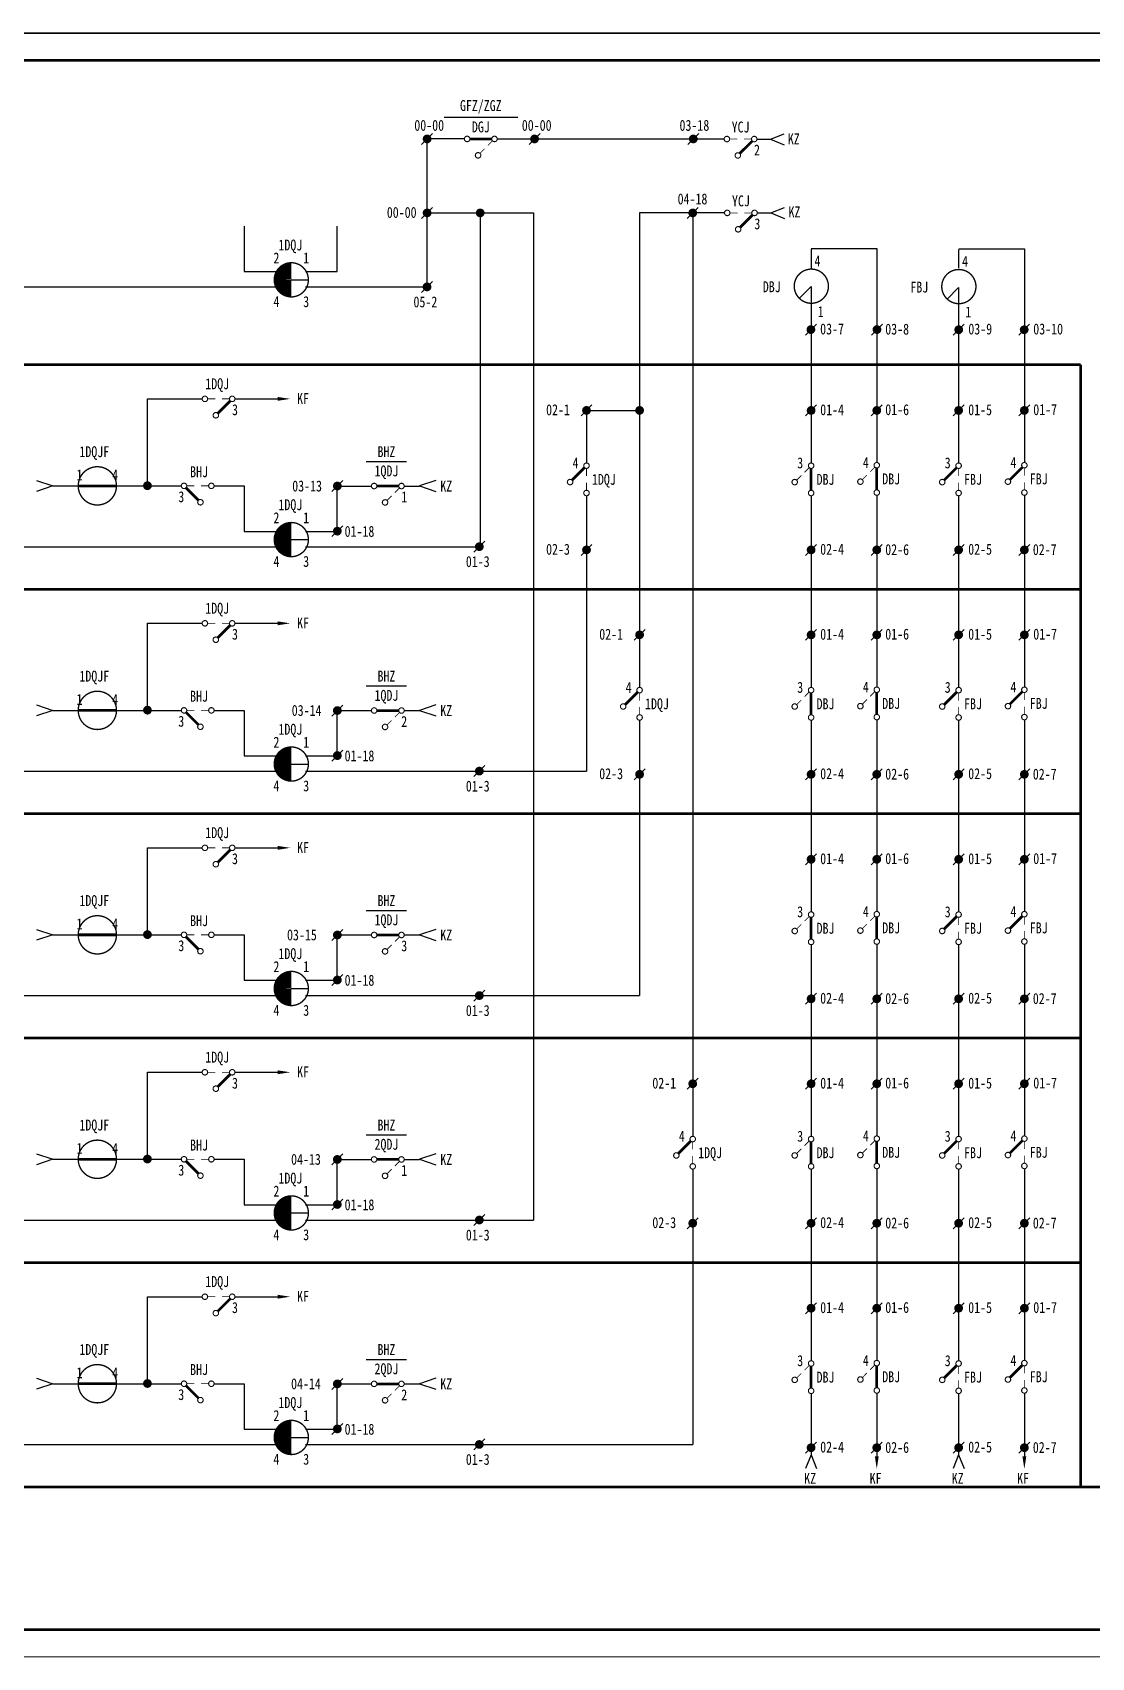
# Model space of a CAD drawing. Header units: millimetres. Extents: x -602 to 469, y -268 to 29.
# Drawn here: x -410.5 to -216.8, y -267.8 to 29.4 of the extents above; entities that cross this region are included whole.
import ezdxf
from ezdxf.enums import TextEntityAlignment as Align

# ---------------------------------------------------------------- set-up
doc = ezdxf.new("R2010")
doc.units = ezdxf.units.MM
doc.linetypes.add('DASHED', pattern=[0.75, 0.5, -0.25])
doc.layers.add('TIE', color=7, linetype='Continuous')

# ---------------------------------------------------------------- blocks, each defined once
blk = doc.blocks.new('W52')
blk.add_lwpolyline([(0, -3.3, 0, 0.7, 0), (0, -1, 0.7, 0.7, 0)], format="xyseb")
blk.add_lwpolyline([(0, 0), (0, -1)])
blk = doc.blocks.new('W54')
for p, q in [((0, 0), (3, 1)), ((3, -1), (0, 0))]:
    blk.add_line(p, q)
blk = doc.blocks.new('W55')
at = {"rotation": 180}
blk.add_blockref('W54', (0, 0), dxfattribs=at)
blk = doc.blocks.new('W22')
at = {"const_width": 0.8}
blk.add_lwpolyline([(-0.4, 0, 1), (0.4, 0, 1)], format="xyb", close=True, dxfattribs=at)
blk = doc.blocks.new('W21')
blk.add_line((-1, -1), (1, 1))
at = {"const_width": 0.8}
blk.add_lwpolyline([(-0.4, 0, 1), (0.4, 0, 1)], format="xyb", close=True, dxfattribs=at)
blk = doc.blocks.new('144')
at = {"const_width": 0.2}
for points in [[(1, 0, -1), (0, 0, -1)], [(6, 0, -1), (5, 0, -1)], [(4, -3, -1), (3, -3, -1)]]:
    blk.add_lwpolyline(points, format="xyb", close=True, dxfattribs=at)
for points, const_width in [([(2.4, 0), (1, 0)], 0.15), ([(5, 0), (3.6, 0)], 0.15), ([(0.85, -0.35), (3.15, -2.65)], 0.5)]:
    blk.add_lwpolyline(points, dxfattribs=dict(const_width=const_width))
blk.add_lwpolyline([(5.5, -1.3, 0, 0, 0), (5.5, -2.3, 0.8, 0, 0), (5.5, -4.5, 0, 0, 0)], format="xyseb")
at = {"width": 0.8}
for tag, p in [('RELAY', (3, 2.2)), ('0', (0, -2))]:
    blk.add_attdef(tag, text='', height=2, dxfattribs=at).set_placement(p, align=Align.MIDDLE)
blk = doc.blocks.new('143')
at = {"const_width": 0.2}
for points in [[(-6, 0, 1), (-5, 0, 1)], [(-1, 0, 1), (0, 0, 1)], [(-4, -3, 1), (-3, -3, 1)]]:
    blk.add_lwpolyline(points, format="xyb", close=True, dxfattribs=at)
for points, const_width in [([(-5, 0), (-3.6, 0)], 0.15), ([(-2.4, 0), (-1, 0)], 0.15), ([(-0.85, -0.35), (-3.15, -2.65)], 0.5)]:
    blk.add_lwpolyline(points, dxfattribs=dict(const_width=const_width))
blk.add_lwpolyline([(-5.5, -1.3, 0, 0, 0), (-5.5, -2.3, 0.8, 0, 0), (-5.5, -4.5, 0, 0, 0)], format="xyseb")
at = {"width": 0.8}
for tag, p in [('RELAY', (-3, 2.2)), ('0', (0, -2))]:
    blk.add_attdef(tag, text='', height=2, dxfattribs=at).set_placement(p, align=Align.MIDDLE)

msp = doc.modelspace()

# ---------------------------------------------------------------- linework, layer by layer
at = {"color": 7}
for p, q in [((-601.6, 29.35), (467.09, 29.35)), ((-601.6, 29.35), (467.09, 29.35)), ((467.09, 29.35), (-601.6, 29.35))]:
    msp.add_line(p, q, dxfattribs=at)
for p, q in [((-335.21, 13.96), (-321.76, 13.96)), ((-338.33, -17.09), (-338.33, 9.98)), ((-331.51, 9.98), (-338.33, 9.98)), ((-325.51, 9.98), (-283.99, 9.98)), ((-278, 9.93), (-275.5, 9.93)), ((-275.5, 9.93), (-273, 10.93)), ((-275.5, 9.93), (-273, 8.93)), ((-275.44, -3.55), (-272.94, -2.55)), ((-338.33, -3.55), (-318.9, -3.55)), ((-328.62, -3.55), (-328.62, -64.6)), ((-318.9, -3.55), (-318.9, -187.75)), ((-299.47, -3.55), (-299.47, -72.37)), ((-283.94, -3.55), (-299.47, -3.55)), ((-289.75, -3.55), (-289.75, -154.47)), ((-277.94, -3.55), (-275.44, -3.55)), ((-275.44, -3.55), (-272.94, -4.55)), ((-363.17, -15.79), (-360.17, -15.79)), ((-268.1, -17.02), (-270.21, -19.13)), ((-268.1, -17.02), (-268.1, -20.02)), ((-241.13, -17.19), (-243.24, -19.3)), ((-241.13, -17.19), (-241.13, -20.19)), ((-309.58, -39.67), (-299.47, -39.67)), ((-349.48, -49.02), (-342.08, -49.02)), ((-363.17, -63.3), (-360.17, -63.3)), ((-309.18, -72.37), (-309.18, -105.65)), ((-349.48, -90.07), (-342.08, -90.07)), ((-363.17, -104.35), (-360.17, -104.35)), ((-299.47, -113.42), (-299.47, -146.7)), ((-349.48, -131.13), (-342.08, -131.13)), ((-363.17, -145.4), (-360.17, -145.4)), ((-349.48, -172.18), (-342.08, -172.18)), ((-363.17, -186.45), (-360.17, -186.45)), ((-289.75, -195.53), (-289.75, -228.8)), ((-349.48, -213.23), (-342.08, -213.23)), ((-363.17, -227.5), (-360.17, -227.5)), ((-268.1, -230.69), (-269.1, -233.19)), ((-268.1, -230.69), (-267.1, -233.19)), ((-241.12, -230.69), (-242.12, -233.19)), ((-241.12, -230.69), (-240.12, -233.19))]:
    msp.add_line(p, q)
at = {"linetype": 'Continuous'}
for p, q in [((-371.76, -5.97), (-371.76, -14.28)), ((-354.75, -14.28), (-354.75, -6)), ((-268.1, -10.15), (-268.1, -13.92)), ((-268.09, -10.05), (-256.09, -10.05)), ((-256.09, -10.05), (-256.09, -31.36)), ((-241.12, -10.22), (-241.12, -13.61)), ((-241.1, -10.12), (-229.1, -10.12)), ((-229.1, -10.12), (-229.1, -31.53)), ((-371.76, -14.28), (-363.17, -14.28)), ((-360.59, -14.28), (-354.75, -14.28)), ((-423.32, -17.09), (-363.17, -17.09)), ((-360.59, -17.09), (-338.33, -17.09)), ((-268.1, -20.08), (-268.1, -31.32)), ((-241.12, -20.15), (-241.12, -31.32)), ((-268.1, -31.32), (-268.1, -49.28)), ((-256.09, -31.32), (-256.09, -49.2)), ((-241.12, -31.32), (-241.12, -49.28)), ((-229.1, -31.32), (-229.1, -49.2)), ((-389.46, -37.56), (-379.39, -37.56)), ((-389.46, -52.93), (-389.46, -37.56)), ((-373.47, -37.56), (-366.65, -37.56)), ((-309.18, -39.67), (-309.18, -49.28)), ((-406.76, -53.47), (-402.14, -53.47)), ((-396.13, -53.47), (-383.32, -53.47)), ((-377.29, -53.47), (-371.76, -53.47)), ((-371.76, -53.47), (-371.76, -61.79)), ((-354.75, -61.79), (-354.75, -53.5)), ((-354.75, -53.5), (-348.52, -53.5)), ((-342.52, -53.5), (-339.75, -53.5)), ((-309.18, -55.31), (-309.18, -72.37)), ((-268.1, -55.31), (-268.1, -72.37)), ((-256.09, -55.31), (-256.09, -72.37)), ((-241.12, -55.31), (-241.12, -72.37)), ((-229.1, -55.31), (-229.1, -72.37)), ((-371.76, -61.79), (-363.17, -61.79)), ((-360.59, -61.79), (-354.75, -61.79)), ((-423.32, -64.6), (-363.17, -64.6)), ((-360.59, -64.6), (-328.62, -64.6)), ((-299.47, -72.37), (-299.47, -90.33)), ((-268.1, -72.37), (-268.1, -90.33)), ((-256.09, -72.37), (-256.09, -90.26)), ((-241.12, -72.37), (-241.12, -90.33)), ((-229.1, -72.37), (-229.1, -90.26)), ((-389.46, -93.98), (-389.46, -78.61)), ((-389.46, -78.61), (-379.39, -78.61)), ((-373.47, -78.61), (-366.65, -78.61)), ((-406.76, -94.53), (-402.14, -94.53)), ((-396.13, -94.53), (-383.32, -94.53)), ((-377.29, -94.53), (-371.76, -94.53)), ((-371.76, -94.53), (-371.76, -102.84)), ((-354.75, -94.56), (-348.52, -94.56)), ((-354.75, -102.84), (-354.75, -94.56)), ((-342.52, -94.56), (-339.75, -94.56)), ((-299.47, -96.37), (-299.47, -113.42)), ((-268.1, -96.37), (-268.1, -113.42)), ((-256.09, -96.37), (-256.09, -113.42)), ((-241.12, -96.37), (-241.12, -113.42)), ((-229.1, -96.37), (-229.1, -113.42)), ((-371.76, -102.84), (-363.17, -102.84)), ((-360.59, -102.84), (-354.75, -102.84)), ((-423.32, -105.65), (-363.17, -105.65)), ((-360.59, -105.65), (-309.18, -105.65)), ((-268.1, -113.42), (-268.1, -131.38)), ((-256.09, -113.42), (-256.09, -131.31)), ((-241.12, -113.42), (-241.12, -131.38)), ((-229.1, -113.42), (-229.1, -131.31)), ((-389.46, -119.67), (-379.39, -119.67)), ((-389.46, -135.03), (-389.46, -119.67)), ((-373.47, -119.67), (-366.65, -119.67)), ((-406.76, -135.58), (-402.14, -135.58)), ((-396.13, -135.58), (-383.32, -135.58)), ((-377.29, -135.58), (-371.76, -135.58)), ((-371.76, -135.58), (-371.76, -143.89)), ((-354.75, -143.89), (-354.75, -135.61)), ((-354.75, -135.61), (-348.52, -135.61)), ((-342.52, -135.61), (-339.75, -135.61)), ((-268.1, -137.42), (-268.1, -154.47)), ((-256.09, -137.42), (-256.09, -154.47)), ((-241.12, -137.42), (-241.12, -154.47)), ((-229.1, -137.42), (-229.1, -154.47)), ((-371.76, -143.89), (-363.17, -143.89)), ((-360.59, -143.89), (-354.75, -143.89)), ((-423.32, -146.7), (-363.17, -146.7)), ((-360.59, -146.7), (-299.47, -146.7)), ((-289.75, -154.47), (-289.75, -172.43)), ((-268.1, -154.47), (-268.1, -172.43)), ((-256.09, -154.47), (-256.09, -172.36)), ((-241.12, -154.47), (-241.12, -172.43)), ((-229.1, -154.47), (-229.1, -172.36)), ((-389.46, -160.72), (-379.39, -160.72)), ((-389.46, -176.08), (-389.46, -160.72)), ((-373.47, -160.72), (-366.65, -160.72)), ((-406.76, -176.63), (-402.14, -176.63)), ((-396.13, -176.63), (-383.32, -176.63)), ((-377.29, -176.63), (-371.76, -176.63)), ((-371.76, -176.63), (-371.76, -184.94)), ((-354.75, -184.94), (-354.75, -176.66)), ((-354.75, -176.66), (-348.52, -176.66)), ((-342.52, -176.66), (-339.75, -176.66)), ((-289.75, -178.47), (-289.75, -195.53)), ((-268.1, -178.47), (-268.1, -195.53)), ((-256.09, -178.47), (-256.09, -195.53)), ((-241.12, -178.47), (-241.12, -195.53)), ((-229.1, -178.47), (-229.1, -195.53)), ((-371.76, -184.94), (-363.17, -184.94)), ((-360.59, -184.94), (-354.75, -184.94)), ((-423.32, -187.75), (-363.17, -187.75)), ((-360.59, -187.75), (-318.9, -187.75)), ((-268.1, -195.53), (-268.1, -213.48)), ((-256.09, -195.53), (-256.09, -213.41)), ((-241.12, -195.53), (-241.12, -213.48)), ((-229.1, -195.53), (-229.1, -213.41)), ((-389.46, -201.77), (-379.39, -201.77)), ((-389.46, -217.13), (-389.46, -201.77)), ((-373.47, -201.77), (-366.65, -201.77)), ((-406.76, -217.68), (-402.14, -217.68)), ((-396.13, -217.68), (-383.32, -217.68)), ((-377.29, -217.68), (-371.76, -217.68)), ((-371.76, -217.68), (-371.76, -225.99)), ((-354.75, -217.71), (-348.52, -217.71)), ((-354.75, -225.99), (-354.75, -217.71)), ((-342.52, -217.71), (-339.75, -217.71)), ((-268.1, -219.52), (-268.1, -230.69)), ((-256.09, -219.52), (-256.09, -230.69)), ((-241.12, -219.52), (-241.12, -230.69)), ((-229.1, -219.52), (-229.1, -230.69)), ((-423.32, -228.8), (-363.17, -228.8)), ((-371.76, -225.99), (-363.17, -225.99)), ((-360.59, -225.99), (-354.75, -225.99)), ((-360.59, -228.8), (-289.75, -228.8))]:
    msp.add_line(p, q, dxfattribs=at)
at = {"color": 0, "const_width": 0.2}
msp.add_lwpolyline([(-601.6, -267.65), (469.09, -267.65), (469.09, 29.35), (-601.6, 29.35)], close=True, dxfattribs=at)
for points in [[(-576.6, -262.65, 0.5, 0.5, 0), (464.09, -262.65, 0.5, 0.5, 0), (464.09, 24.35, 0.5, 0.5, 0), (-576.6, 24.35, 0.5, 0.5, 0)], [(-270.27, -19.16, 0.25, 0.25, 1), (-265.85, -14.74, 0.25, 0.25, 1)], [(-243.29, -19.23, 0.25, 0.25, 1), (-238.87, -14.81, 0.25, 0.25, 1)]]:
    msp.add_lwpolyline(points, format="xyseb", close=True)
for points, const_width in [([(-188.23, 24.35), (-576.6, 24.35)], 0.5), ([(-330.51, 9.98), (-326.51, 9.98)], 0.5), ([(-326.36, 9.63), (-327.21, 8.78)], 0.15), ([(-283, 9.96), (-281.6, 9.96)], 0.15), ([(-278.85, 9.61), (-281.15, 7.32)], 0.5), ([(-280.4, 9.96), (-279, 9.96)], 0.15), ([(-327.81, 8.18), (-328.65, 7.34)], 0.15), ([(-218.82, -31.32), (-576.6, -31.32)], 0.5), ([(-309.54, -50.13), (-311.83, -52.42)], 0.5), ([(-309.18, -50.28), (-309.18, -51.68)], 0.15), ([(-268.46, -50.13), (-269.3, -50.98)], 0.15), ([(-268.1, -50.28), (-268.1, -54.28)], 0.5), ([(-256.44, -50.06), (-257.29, -50.9)], 0.15), ([(-256.09, -50.2), (-256.09, -54.2)], 0.5), ([(-241.47, -50.13), (-243.77, -52.42)], 0.5), ([(-241.12, -50.28), (-241.12, -51.68)], 0.15), ([(-229.46, -50.06), (-231.75, -52.35)], 0.5), ([(-229.1, -50.2), (-229.1, -51.6)], 0.15), ([(-309.18, -52.88), (-309.18, -54.28)], 0.15), ([(-269.9, -51.58), (-270.75, -52.42)], 0.15), ([(-257.89, -51.5), (-258.73, -52.35)], 0.15), ([(-241.12, -52.88), (-241.12, -54.28)], 0.15), ([(-229.1, -52.8), (-229.1, -54.2)], 0.15), ([(-218.82, -72.37), (-576.6, -72.37)], 0.5), ([(-299.82, -91.18), (-302.11, -93.48)], 0.5), ([(-299.47, -91.33), (-299.47, -92.73)], 0.15), ([(-268.46, -91.18), (-269.3, -92.03)], 0.15), ([(-268.1, -91.33), (-268.1, -95.33)], 0.5), ([(-256.44, -91.11), (-257.29, -91.96)], 0.15), ([(-256.09, -91.26), (-256.09, -95.26)], 0.5), ([(-241.47, -91.18), (-243.77, -93.48)], 0.5), ([(-241.12, -91.33), (-241.12, -92.73)], 0.15), ([(-229.46, -91.11), (-231.75, -93.4)], 0.5), ([(-229.1, -91.26), (-229.1, -92.66)], 0.15), ([(-299.47, -93.93), (-299.47, -95.33)], 0.15), ([(-269.9, -92.63), (-270.75, -93.48)], 0.15), ([(-257.89, -92.56), (-258.73, -93.4)], 0.15), ([(-241.12, -93.93), (-241.12, -95.33)], 0.15), ([(-229.1, -93.86), (-229.1, -95.26)], 0.15), ([(-218.82, -113.42), (-576.6, -113.42)], 0.5), ([(-218.82, -113.42), (-576.6, -113.42)], 0.5), ([(-269.9, -133.68), (-270.75, -134.53)], 0.15), ([(-268.46, -132.23), (-269.3, -133.08)], 0.15), ([(-268.1, -132.38), (-268.1, -136.38)], 0.5), ([(-257.89, -133.61), (-258.73, -134.45)], 0.15), ([(-256.44, -132.16), (-257.29, -133.01)], 0.15), ([(-256.09, -132.31), (-256.09, -136.31)], 0.5), ([(-241.47, -132.23), (-243.77, -134.53)], 0.5), ([(-241.12, -132.38), (-241.12, -133.78)], 0.15), ([(-229.46, -132.16), (-231.75, -134.45)], 0.5), ([(-229.1, -132.31), (-229.1, -133.71)], 0.15), ([(-241.12, -134.98), (-241.12, -136.38)], 0.15), ([(-229.1, -134.91), (-229.1, -136.31)], 0.15), ([(-218.82, -154.47), (-576.6, -154.47)], 0.5), ([(-218.82, -154.47), (-576.6, -154.47)], 0.5), ([(-290.1, -173.29), (-292.39, -175.58)], 0.5), ([(-289.75, -173.43), (-289.75, -174.83)], 0.15), ([(-269.9, -174.73), (-270.75, -175.58)], 0.15), ([(-268.46, -173.29), (-269.3, -174.13)], 0.15), ([(-268.1, -173.43), (-268.1, -177.43)], 0.5), ([(-257.89, -174.66), (-258.73, -175.5)], 0.15), ([(-256.44, -173.21), (-257.29, -174.06)], 0.15), ([(-256.09, -173.36), (-256.09, -177.36)], 0.5), ([(-241.47, -173.29), (-243.77, -175.58)], 0.5), ([(-241.12, -173.43), (-241.12, -174.83)], 0.15), ([(-229.46, -173.21), (-231.75, -175.5)], 0.5), ([(-229.1, -173.36), (-229.1, -174.76)], 0.15), ([(-289.75, -176.03), (-289.75, -177.43)], 0.15), ([(-241.12, -176.03), (-241.12, -177.43)], 0.15), ([(-229.1, -175.96), (-229.1, -177.36)], 0.15), ([(-218.82, -195.53), (-576.6, -195.53)], 0.5), ([(-218.82, -195.53), (-576.6, -195.53)], 0.5), ([(-269.9, -215.78), (-270.75, -216.63)], 0.15), ([(-268.46, -214.34), (-269.3, -215.18)], 0.15), ([(-268.1, -214.48), (-268.1, -218.48)], 0.5), ([(-257.89, -215.71), (-258.73, -216.56)], 0.15), ([(-256.44, -214.26), (-257.29, -215.11)], 0.15), ([(-256.09, -214.41), (-256.09, -218.41)], 0.5), ([(-241.47, -214.34), (-243.77, -216.63)], 0.5), ([(-241.12, -214.48), (-241.12, -215.88)], 0.15), ([(-229.46, -214.26), (-231.75, -216.56)], 0.5), ([(-229.1, -214.41), (-229.1, -215.81)], 0.15), ([(-229.1, -217.01), (-229.1, -218.41)], 0.15), ([(-241.12, -217.08), (-241.12, -218.48)], 0.15), ([(-7.02, -236.58), (-576.6, -236.58)], 0.5)]:
    msp.add_lwpolyline(points, dxfattribs=dict(const_width=const_width))
for points, const_width in [([(-331.51, 9.98, 1), (-330.51, 9.98, 1)], 0.2), ([(-326.51, 9.98, 1), (-325.51, 9.98, 1)], 0.2), ([(-284, 9.96, 1), (-283, 9.96, 1)], 0.2), ([(-279, 9.96, 1), (-278, 9.96, 1)], 0.2), ([(-329.51, 6.98, 1), (-328.51, 6.98, 1)], 0.2), ([(-282, 6.96, 1), (-281, 6.96, 1)], 0.2), ([(-299.87, -39.67, 1), (-299.07, -39.67, 1)], 0.8), ([(-402.14, -53.47, 1), (-395.14, -53.47, 1)], 0.25), ([(-309.68, -49.78, -1), (-308.68, -49.78, -1)], 0.2), ([(-268.6, -49.78, -1), (-267.6, -49.78, -1)], 0.2), ([(-256.59, -49.7, -1), (-255.59, -49.7, -1)], 0.2), ([(-241.62, -49.78, -1), (-240.62, -49.78, -1)], 0.2), ([(-229.6, -49.7, -1), (-228.6, -49.7, -1)], 0.2), ([(-312.68, -52.78, -1), (-311.68, -52.78, -1)], 0.2), ([(-271.6, -52.78, -1), (-270.6, -52.78, -1)], 0.2), ([(-259.59, -52.7, -1), (-258.59, -52.7, -1)], 0.2), ([(-244.62, -52.78, -1), (-243.62, -52.78, -1)], 0.2), ([(-232.6, -52.7, -1), (-231.6, -52.7, -1)], 0.2), ([(-309.68, -54.78, -1), (-308.68, -54.78, -1)], 0.2), ([(-268.6, -54.78, -1), (-267.6, -54.78, -1)], 0.2), ([(-256.59, -54.7, -1), (-255.59, -54.7, -1)], 0.2), ([(-241.62, -54.78, -1), (-240.62, -54.78, -1)], 0.2), ([(-229.6, -54.7, -1), (-228.6, -54.7, -1)], 0.2), ([(-402.14, -94.53, 1), (-395.14, -94.53, 1)], 0.25), ([(-299.97, -90.83, -1), (-298.97, -90.83, -1)], 0.2), ([(-268.6, -90.83, -1), (-267.6, -90.83, -1)], 0.2), ([(-256.59, -90.76, -1), (-255.59, -90.76, -1)], 0.2), ([(-241.62, -90.83, -1), (-240.62, -90.83, -1)], 0.2), ([(-229.6, -90.76, -1), (-228.6, -90.76, -1)], 0.2), ([(-302.97, -93.83, -1), (-301.97, -93.83, -1)], 0.2), ([(-271.6, -93.83, -1), (-270.6, -93.83, -1)], 0.2), ([(-259.59, -93.76, -1), (-258.59, -93.76, -1)], 0.2), ([(-244.62, -93.83, -1), (-243.62, -93.83, -1)], 0.2), ([(-232.6, -93.76, -1), (-231.6, -93.76, -1)], 0.2), ([(-299.97, -95.83, -1), (-298.97, -95.83, -1)], 0.2), ([(-268.6, -95.83, -1), (-267.6, -95.83, -1)], 0.2), ([(-256.59, -95.76, -1), (-255.59, -95.76, -1)], 0.2), ([(-241.62, -95.83, -1), (-240.62, -95.83, -1)], 0.2), ([(-229.6, -95.76, -1), (-228.6, -95.76, -1)], 0.2), ([(-402.14, -135.58, 1), (-395.14, -135.58, 1)], 0.25), ([(-268.6, -131.88, -1), (-267.6, -131.88, -1)], 0.2), ([(-256.59, -131.81, -1), (-255.59, -131.81, -1)], 0.2), ([(-241.62, -131.88, -1), (-240.62, -131.88, -1)], 0.2), ([(-229.6, -131.81, -1), (-228.6, -131.81, -1)], 0.2), ([(-271.6, -134.88, -1), (-270.6, -134.88, -1)], 0.2), ([(-268.6, -136.88, -1), (-267.6, -136.88, -1)], 0.2), ([(-259.59, -134.81, -1), (-258.59, -134.81, -1)], 0.2), ([(-256.59, -136.81, -1), (-255.59, -136.81, -1)], 0.2), ([(-244.62, -134.88, -1), (-243.62, -134.88, -1)], 0.2), ([(-241.62, -136.88, -1), (-240.62, -136.88, -1)], 0.2), ([(-232.6, -134.81, -1), (-231.6, -134.81, -1)], 0.2), ([(-229.6, -136.81, -1), (-228.6, -136.81, -1)], 0.2), ([(-290.25, -172.93, -1), (-289.25, -172.93, -1)], 0.2), ([(-268.6, -172.93, -1), (-267.6, -172.93, -1)], 0.2), ([(-256.59, -172.86, -1), (-255.59, -172.86, -1)], 0.2), ([(-241.62, -172.93, -1), (-240.62, -172.93, -1)], 0.2), ([(-229.6, -172.86, -1), (-228.6, -172.86, -1)], 0.2), ([(-402.14, -176.63, 1), (-395.14, -176.63, 1)], 0.25), ([(-293.25, -175.93, -1), (-292.25, -175.93, -1)], 0.2), ([(-271.6, -175.93, -1), (-270.6, -175.93, -1)], 0.2), ([(-259.59, -175.86, -1), (-258.59, -175.86, -1)], 0.2), ([(-244.62, -175.93, -1), (-243.62, -175.93, -1)], 0.2), ([(-232.6, -175.86, -1), (-231.6, -175.86, -1)], 0.2), ([(-290.25, -177.93, -1), (-289.25, -177.93, -1)], 0.2), ([(-268.6, -177.93, -1), (-267.6, -177.93, -1)], 0.2), ([(-256.59, -177.86, -1), (-255.59, -177.86, -1)], 0.2), ([(-241.62, -177.93, -1), (-240.62, -177.93, -1)], 0.2), ([(-229.6, -177.86, -1), (-228.6, -177.86, -1)], 0.2), ([(-268.6, -213.98, -1), (-267.6, -213.98, -1)], 0.2), ([(-256.59, -213.91, -1), (-255.59, -213.91, -1)], 0.2), ([(-241.62, -213.98, -1), (-240.62, -213.98, -1)], 0.2), ([(-229.6, -213.91, -1), (-228.6, -213.91, -1)], 0.2), ([(-402.14, -217.68, 1), (-395.14, -217.68, 1)], 0.25), ([(-271.6, -216.98, -1), (-270.6, -216.98, -1)], 0.2), ([(-259.59, -216.91, -1), (-258.59, -216.91, -1)], 0.2), ([(-244.62, -216.98, -1), (-243.62, -216.98, -1)], 0.2), ([(-232.6, -216.91, -1), (-231.6, -216.91, -1)], 0.2), ([(-268.6, -218.98, -1), (-267.6, -218.98, -1)], 0.2), ([(-256.59, -218.91, -1), (-255.59, -218.91, -1)], 0.2), ([(-241.62, -218.98, -1), (-240.62, -218.98, -1)], 0.2), ([(-229.6, -218.91, -1), (-228.6, -218.91, -1)], 0.2)]:
    msp.add_lwpolyline(points, format="xyb", close=True, dxfattribs=dict(const_width=const_width))
for points in [[(-331.01, 5.48, 0, 0, 0), (-331.01, 6.48, 0.8, 0, 0), (-331.01, 8.68, 0, 0, 0)], [(-283.5, 8.66, 0, 0, 0), (-283.5, 7.66, 0.8, 0, 0), (-283.5, 5.46, 0, 0, 0)], [(-364.79, -15.79, 3.25, 3.25, -0.414214), (-363.17, -14.16, 3.25, 3.25, 0)], [(-363.17, -17.41, 3.25, 3.25, -0.414214), (-364.79, -15.79, 3.25, 3.25, 0)], [(-363.17, -12.66, 0.25, 0.25, -0.414214), (-360.04, -15.79, 0.25, 0.25, -0.414214), (-363.17, -18.91, 0.25, 0.25, 0)], [(-363.17, -19.56, 0, 0, 0), (-363.17, -20.56, 0.8, 0, 0), (-363.17, -22.76, 0, 0, 0)], [(-270.1, -23.52, 0, 0, 0), (-270.1, -22.52, 0.8, 0, 0), (-270.1, -20.32, 0, 0, 0)], [(-243.12, -20.32, 0, 0, 0), (-243.12, -21.32, 0.8, 0, 0), (-243.12, -23.52, 0, 0, 0)], [(-311.18, -53.78, 0, 0, 0), (-311.18, -54.78, 0.8, 0, 0), (-311.18, -56.98, 0, 0, 0)], [(-270.1, -56.98, 0, 0, 0), (-270.1, -55.98, 0.8, 0, 0), (-270.1, -53.78, 0, 0, 0)], [(-258.09, -56.9, 0, 0, 0), (-258.09, -55.9, 0.8, 0, 0), (-258.09, -53.7, 0, 0, 0)], [(-243.12, -53.78, 0, 0, 0), (-243.12, -54.78, 0.8, 0, 0), (-243.12, -56.98, 0, 0, 0)], [(-231.1, -53.7, 0, 0, 0), (-231.1, -54.7, 0.8, 0, 0), (-231.1, -56.9, 0, 0, 0)], [(-394.12, -54.77, 0, 0, 0), (-394.12, -55.77, 0.8, 0, 0), (-394.12, -57.97, 0, 0, 0)], [(-348.02, -58, 0, 0, 0), (-348.02, -57, 0.8, 0, 0), (-348.02, -54.8, 0, 0, 0)], [(-364.79, -63.3, 3.25, 3.25, -0.414214), (-363.17, -61.67, 3.25, 3.25, -1)], [(-363.17, -64.92, 3.25, 3.25, -0.414214), (-364.79, -63.3, 3.25, 3.25, -1)], [(-363.17, -60.17, 0.25, 0.25, -0.414214), (-360.04, -63.3, 0.25, 0.25, -0.414214), (-363.17, -66.42, 0.25, 0.25, -1)], [(-363.17, -67.07, 0, 0, 0), (-363.17, -68.07, 0.8, 0, 0), (-363.17, -70.27, 0, 0, 0)], [(-301.47, -94.83, 0, 0, 0), (-301.47, -95.83, 0.8, 0, 0), (-301.47, -98.03, 0, 0, 0)], [(-270.1, -98.03, 0, 0, 0), (-270.1, -97.03, 0.8, 0, 0), (-270.1, -94.83, 0, 0, 0)], [(-258.09, -97.96, 0, 0, 0), (-258.09, -96.96, 0.8, 0, 0), (-258.09, -94.76, 0, 0, 0)], [(-243.12, -94.83, 0, 0, 0), (-243.12, -95.83, 0.8, 0, 0), (-243.12, -98.03, 0, 0, 0)], [(-231.1, -94.76, 0, 0, 0), (-231.1, -95.76, 0.8, 0, 0), (-231.1, -97.96, 0, 0, 0)], [(-394.12, -95.83, 0, 0, 0), (-394.12, -96.83, 0.8, 0, 0), (-394.12, -99.03, 0, 0, 0)], [(-348.02, -99.06, 0, 0, 0), (-348.02, -98.06, 0.8, 0, 0), (-348.02, -95.86, 0, 0, 0)], [(-364.79, -104.35, 3.25, 3.25, -0.414214), (-363.17, -102.72, 3.25, 3.25, -1)], [(-363.17, -105.97, 3.25, 3.25, -0.414214), (-364.79, -104.35, 3.25, 3.25, -1)], [(-363.17, -101.22, 0.25, 0.25, -0.414214), (-360.04, -104.35, 0.25, 0.25, -0.414214), (-363.17, -107.47, 0.25, 0.25, -1)], [(-363.17, -108.12, 0, 0, 0), (-363.17, -109.12, 0.8, 0, 0), (-363.17, -111.32, 0, 0, 0)], [(-394.12, -136.88, 0, 0, 0), (-394.12, -137.88, 0.8, 0, 0), (-394.12, -140.08, 0, 0, 0)], [(-348.02, -140.11, 0, 0, 0), (-348.02, -139.11, 0.8, 0, 0), (-348.02, -136.91, 0, 0, 0)], [(-270.1, -139.08, 0, 0, 0), (-270.1, -138.08, 0.8, 0, 0), (-270.1, -135.88, 0, 0, 0)], [(-258.09, -139.01, 0, 0, 0), (-258.09, -138.01, 0.8, 0, 0), (-258.09, -135.81, 0, 0, 0)], [(-243.12, -135.88, 0, 0, 0), (-243.12, -136.88, 0.8, 0, 0), (-243.12, -139.08, 0, 0, 0)], [(-231.1, -135.81, 0, 0, 0), (-231.1, -136.81, 0.8, 0, 0), (-231.1, -139.01, 0, 0, 0)], [(-364.79, -145.4, 3.25, 3.25, -0.414214), (-363.17, -143.77, 3.25, 3.25, -1)], [(-363.17, -142.27, 0.25, 0.25, -0.414214), (-360.04, -145.4, 0.25, 0.25, -0.414214), (-363.17, -148.52, 0.25, 0.25, -1)], [(-363.17, -147.02, 3.25, 3.25, -0.414214), (-364.79, -145.4, 3.25, 3.25, -1)], [(-363.17, -149.17, 0, 0, 0), (-363.17, -150.17, 0.8, 0, 0), (-363.17, -152.37, 0, 0, 0)], [(-394.12, -177.93, 0, 0, 0), (-394.12, -178.93, 0.8, 0, 0), (-394.12, -181.13, 0, 0, 0)], [(-348.02, -181.16, 0, 0, 0), (-348.02, -180.16, 0.8, 0, 0), (-348.02, -177.96, 0, 0, 0)], [(-291.75, -176.93, 0, 0, 0), (-291.75, -177.93, 0.8, 0, 0), (-291.75, -180.13, 0, 0, 0)], [(-270.1, -180.13, 0, 0, 0), (-270.1, -179.13, 0.8, 0, 0), (-270.1, -176.93, 0, 0, 0)], [(-258.09, -180.06, 0, 0, 0), (-258.09, -179.06, 0.8, 0, 0), (-258.09, -176.86, 0, 0, 0)], [(-243.12, -176.93, 0, 0, 0), (-243.12, -177.93, 0.8, 0, 0), (-243.12, -180.13, 0, 0, 0)], [(-231.1, -176.86, 0, 0, 0), (-231.1, -177.86, 0.8, 0, 0), (-231.1, -180.06, 0, 0, 0)], [(-364.79, -186.45, 3.25, 3.25, -0.414214), (-363.17, -184.82, 3.25, 3.25, -1)], [(-363.17, -183.32, 0.25, 0.25, -0.414214), (-360.04, -186.45, 0.25, 0.25, -0.414214), (-363.17, -189.57, 0.25, 0.25, -1)], [(-363.17, -188.07, 3.25, 3.25, -0.414214), (-364.79, -186.45, 3.25, 3.25, -1)], [(-363.17, -190.22, 0, 0, 0), (-363.17, -191.22, 0.8, 0, 0), (-363.17, -193.42, 0, 0, 0)], [(-394.12, -218.98, 0, 0, 0), (-394.12, -219.98, 0.8, 0, 0), (-394.12, -222.18, 0, 0, 0)], [(-348.02, -222.21, 0, 0, 0), (-348.02, -221.21, 0.8, 0, 0), (-348.02, -219.01, 0, 0, 0)], [(-270.1, -221.18, 0, 0, 0), (-270.1, -220.18, 0.8, 0, 0), (-270.1, -217.98, 0, 0, 0)], [(-258.09, -221.11, 0, 0, 0), (-258.09, -220.11, 0.8, 0, 0), (-258.09, -217.91, 0, 0, 0)], [(-243.12, -217.98, 0, 0, 0), (-243.12, -218.98, 0.8, 0, 0), (-243.12, -221.18, 0, 0, 0)], [(-231.1, -217.91, 0, 0, 0), (-231.1, -218.91, 0.8, 0, 0), (-231.1, -221.11, 0, 0, 0)], [(-364.79, -227.5, 3.25, 3.25, -0.414214), (-363.17, -225.88, 3.25, 3.25, -1)], [(-363.17, -224.38, 0.25, 0.25, -0.414214), (-360.04, -227.5, 0.25, 0.25, -0.414214), (-363.17, -230.63, 0.25, 0.25, -1)], [(-363.17, -229.13, 3.25, 3.25, -0.414214), (-364.79, -227.5, 3.25, 3.25, -1)], [(-363.17, -231.27, 0, 0, 0), (-363.17, -232.27, 0.8, 0, 0), (-363.17, -234.47, 0, 0, 0)]]:
    msp.add_lwpolyline(points, format="xyseb")
at = {"linetype": 'ByBlock', "const_width": 0.5}
for points in [[(-218.82, -31.32), (-218.82, -72.37)], [(-218.82, -72.37), (-218.82, -113.42)], [(-218.82, -113.42), (-218.82, -154.47)], [(-218.82, -154.47), (-218.82, -195.53)], [(-218.82, -195.53), (-218.82, -236.58)]]:
    msp.add_lwpolyline(points, dxfattribs=at)
at = {"color": 3, "const_width": 0.5}
for points in [[(-402.14, -53.47), (-395.14, -53.47)], [(-402.14, -94.53), (-395.14, -94.53)], [(-402.14, -135.58), (-395.14, -135.58)], [(-402.14, -176.63), (-395.14, -176.63)], [(-402.14, -217.68), (-395.14, -217.68)]]:
    msp.add_lwpolyline(points, dxfattribs=at)
at = {"color": 0, "const_width": 0.2}
for points in [[(-348.52, -53.5, 1), (-347.52, -53.5, 1)], [(-343.52, -53.5, 1), (-342.52, -53.5, 1)], [(-346.52, -56.5, 1), (-345.52, -56.5, 1)], [(-348.52, -94.56, 1), (-347.52, -94.56, 1)], [(-343.52, -94.56, 1), (-342.52, -94.56, 1)], [(-346.52, -97.56, 1), (-345.52, -97.56, 1)], [(-348.52, -135.61, 1), (-347.52, -135.61, 1)], [(-343.52, -135.61, 1), (-342.52, -135.61, 1)], [(-346.52, -138.61, 1), (-345.52, -138.61, 1)], [(-348.52, -176.66, 1), (-347.52, -176.66, 1)], [(-343.52, -176.66, 1), (-342.52, -176.66, 1)], [(-346.52, -179.66, 1), (-345.52, -179.66, 1)], [(-348.52, -217.71, 1), (-347.52, -217.71, 1)], [(-343.52, -217.71, 1), (-342.52, -217.71, 1)], [(-346.52, -220.71, 1), (-345.52, -220.71, 1)]]:
    msp.add_lwpolyline(points, format="xyb", close=True, dxfattribs=at)
at = {"color": 0}
for points, const_width in [([(-347.52, -53.5), (-343.52, -53.5)], 0.5), ([(-344.82, -55.3), (-345.66, -56.15)], 0.15), ([(-343.37, -53.86), (-344.22, -54.7)], 0.15), ([(-347.52, -94.56), (-343.52, -94.56)], 0.5), ([(-343.37, -94.91), (-344.22, -95.76)], 0.15), ([(-344.82, -96.36), (-345.66, -97.2)], 0.15), ([(-347.52, -135.61), (-343.52, -135.61)], 0.5), ([(-343.37, -135.96), (-344.22, -136.81)], 0.15), ([(-344.82, -137.41), (-345.66, -138.25)], 0.15), ([(-347.52, -176.66), (-343.52, -176.66)], 0.5), ([(-343.37, -177.01), (-344.22, -177.86)], 0.15), ([(-344.82, -178.46), (-345.66, -179.3)], 0.15), ([(-347.52, -217.71), (-343.52, -217.71)], 0.5), ([(-344.82, -219.51), (-345.66, -220.36)], 0.15), ([(-343.37, -218.06), (-344.22, -218.91)], 0.15)]:
    msp.add_lwpolyline(points, dxfattribs=dict(at, const_width=const_width))

# ---------------------------------------------------------------- block references
for name, p in [('W21', (-338.33, 9.98)), ('W21', (-318.68, 9.98)), ('W21', (-289.65, 9.98)), ('W21', (-338.33, -3.55)), ('W22', (-328.62, -3.55)), ('W21', (-289.75, -3.55)), ('W55', (-406.76, -53.47)), ('W22', (-389.48, -53.44)), ('W21', (-354.75, -53.5)), ('W21', (-354.75, -61.75)), ('W55', (-406.76, -94.53)), ('W22', (-389.48, -94.49)), ('W21', (-354.75, -94.56)), ('W21', (-354.75, -102.8)), ('W55', (-406.76, -135.58)), ('W22', (-389.48, -135.54)), ('W21', (-354.75, -135.61)), ('W21', (-354.75, -143.85)), ('W55', (-406.76, -176.63)), ('W22', (-389.48, -176.59)), ('W21', (-354.75, -176.66)), ('W21', (-354.75, -184.9)), ('W55', (-406.76, -217.68)), ('W22', (-389.48, -217.64)), ('W21', (-354.75, -217.71)), ('W21', (-354.75, -225.95)), ('W52', (-256.09, -229.98)), ('W52', (-229.1, -229.98))]:
    msp.add_blockref(name, p)
at = {"linetype": 'DASHED'}
msp.add_blockref('143', (-277.94, -3.55), dxfattribs=at).add_auto_attribs({'RELAY': 'YCJ', '0': '3'})
at = {"color": 0}
for p in [(-338.35, -17.08), (-268.14, -24.89), (-256.06, -24.89), (-241.1, -24.91), (-229.13, -24.91), (-309.18, -39.67), (-268.1, -39.67), (-256.09, -39.67), (-241.12, -39.67), (-229.1, -39.67), (-328.78, -64.59), (-309.18, -65.18), (-268.1, -65.18), (-256.09, -65.18), (-241.12, -65.18), (-229.1, -65.18), (-299.47, -80.72), (-268.1, -80.72), (-256.09, -80.72), (-241.12, -80.72), (-229.1, -80.72), (-328.78, -105.64), (-299.47, -106.23), (-268.1, -106.23), (-256.09, -106.23), (-241.12, -106.23), (-229.1, -106.23), (-268.1, -121.77), (-256.09, -121.77), (-241.12, -121.77), (-229.1, -121.77), (-328.78, -146.69), (-268.1, -147.28), (-256.09, -147.28), (-241.12, -147.28), (-229.1, -147.28), (-289.75, -162.82), (-268.1, -162.82), (-256.09, -162.82), (-241.12, -162.82), (-229.1, -162.82), (-328.78, -187.74), (-289.75, -188.33), (-268.1, -188.33), (-256.09, -188.33), (-241.12, -188.33), (-229.1, -188.33), (-268.1, -203.87), (-256.09, -203.87), (-241.12, -203.87), (-229.1, -203.87), (-328.78, -228.79), (-268.1, -229.38), (-256.09, -229.38), (-241.12, -229.38), (-229.1, -229.38)]:
    msp.add_blockref('W21', p, dxfattribs=at)
at = {"linetype": 'DASHED', "xscale": -1}
for p in [(-373.47, -37.56), (-373.47, -78.61), (-373.47, -119.67), (-373.47, -160.72), (-373.47, -201.77)]:
    msp.add_blockref('144', p, dxfattribs=at)
at = {"rotation": 90}
for p in [(-366.65, -37.56), (-366.65, -78.61), (-366.65, -119.67), (-366.65, -160.72), (-366.65, -201.77)]:
    msp.add_blockref('W52', p, dxfattribs=at)
at = {"linetype": 'DASHED'}
for p in [(-383.29, -53.47), (-383.29, -94.53), (-383.29, -135.58), (-383.29, -176.63), (-383.29, -217.68)]:
    msp.add_blockref('144', p, dxfattribs=at)
at = {"xscale": -1}
for p in [(-339.74, -53.48), (-339.74, -94.53), (-339.74, -135.59), (-339.74, -176.64), (-339.74, -217.69)]:
    msp.add_blockref('W55', p, dxfattribs=at)

# ---------------------------------------------------------------- texts
at = {"color": 7, "width": 0.8}
for s, p in [('00-00', (-337.95, 11.47)), ('00-00', (-318.29, 11.47)), ('03-18', (-289.45, 11.47)), ('04-18', (-289.79, -1.99))]:
    msp.add_text(s, height=2, dxfattribs=at).set_placement(p, align=Align.CENTER)
for s, p in [('00-00', (-342.98, -3.47)), ('2    1', (-363.17, -11.79)), ('4    3', (-363.17, -19.79)), ('05-2', (-338.65, -19.83)), ('1     4', (-398.64, -51.47)), ('2    1', (-363.17, -59.3)), ('4    3', (-363.17, -67.3)), ('01-3', (-329.07, -67.33)), ('1     4', (-398.64, -92.53)), ('2    1', (-363.17, -100.35)), ('4    3', (-363.17, -108.35)), ('01-3', (-329.07, -108.39)), ('1     4', (-398.64, -133.58)), ('2    1', (-363.17, -141.4)), ('4    3', (-363.17, -149.4)), ('01-3', (-329.07, -149.44)), ('1     4', (-398.64, -174.63)), ('2    1', (-363.17, -182.45)), ('4    3', (-363.17, -190.45)), ('01-3', (-329.07, -190.49)), ('1     4', (-398.64, -215.68)), ('2    1', (-363.17, -223.5)), ('4    3', (-363.17, -231.5)), ('01-3', (-329.07, -231.54))]:
    msp.add_text(s, height=2, dxfattribs=at).set_placement(p, align=Align.MIDDLE)
for s, p in [('4', (-267.48, -13.34)), ('4', (-240.49, -13.41)), ('1', (-266.89, -22.6)), ('1', (-239.9, -22.67)), ('03-7', (-266.45, -25.77)), ('03-8', (-254.54, -25.8)), ('03-9', (-239.35, -25.78)), ('03-10', (-227.47, -25.78)), ('02-1', (-316.57, -40.55)), ('01-4', (-266.44, -40.55)), ('01-6', (-254.54, -40.53)), ('01-5', (-239.37, -40.55)), ('01-7', (-227.47, -40.53)), ('03-13', (-363, -54.49)), ('01-18', (-353.42, -62.79)), ('02-3', (-316.57, -66.06)), ('02-4', (-266.44, -66.06)), ('02-6', (-254.54, -66.12)), ('02-5', (-239.37, -66.06)), ('02-7', (-227.55, -66.12)), ('02-1', (-306.85, -81.6)), ('01-4', (-266.44, -81.6)), ('01-6', (-254.54, -81.58)), ('01-5', (-239.37, -81.6)), ('01-7', (-227.47, -81.58)), ('03-14', (-363.09, -95.54)), ('01-18', (-353.42, -103.84)), ('02-3', (-306.85, -107.11)), ('02-4', (-266.44, -107.11)), ('02-6', (-254.54, -107.18)), ('02-5', (-239.37, -107.11)), ('02-7', (-227.55, -107.18)), ('01-4', (-266.44, -122.65)), ('01-6', (-254.54, -122.63)), ('01-5', (-239.37, -122.65)), ('01-7', (-227.47, -122.63)), ('03-15', (-363.95, -136.59)), ('01-18', (-353.42, -144.89)), ('02-4', (-266.44, -148.16)), ('02-6', (-254.54, -148.23)), ('02-5', (-239.37, -148.16)), ('02-7', (-227.55, -148.23)), ('02-1', (-297.14, -163.7)), ('01-4', (-266.44, -163.7)), ('01-6', (-254.54, -163.68)), ('01-5', (-239.37, -163.7)), ('01-7', (-227.47, -163.68)), ('04-13', (-363.21, -177.64)), ('01-18', (-353.42, -185.95)), ('02-3', (-297.14, -189.21)), ('02-4', (-266.44, -189.21)), ('02-5', (-239.37, -189.21)), ('02-6', (-254.54, -189.28)), ('02-7', (-227.55, -189.28)), ('01-4', (-266.44, -204.75)), ('01-6', (-254.54, -204.73)), ('01-5', (-239.37, -204.75)), ('01-7', (-227.47, -204.73)), ('04-14', (-363.21, -218.69)), ('01-18', (-353.42, -227)), ('02-4', (-266.44, -230.26)), ('02-6', (-254.54, -230.33)), ('02-5', (-239.37, -230.26)), ('02-7', (-227.55, -230.33))]:
    msp.add_text(s, height=2, dxfattribs=at).set_placement(p)
at = {"color": 1, "width": 0.8}
msp.add_attdef('GFZ/ZGZ', text='', height=2, dxfattribs=at).set_placement((-328.51, 15.93), align=Align.MIDDLE)
at = {"width": 0.8}
for tag, p in [('DGJ', (-328.51, 12.18)), ('YCJ', (-281, 12.16)), ('4', (-311.18, -49.28)), ('3', (-270.1, -49.28)), ('4', (-258.09, -49.2)), ('3', (-243.12, -49.28)), ('4', (-231.1, -49.2)), ('4', (-301.47, -90.33)), ('3', (-270.1, -90.33)), ('4', (-258.09, -90.26)), ('3', (-243.12, -90.33)), ('4', (-231.1, -90.26)), ('3', (-270.1, -131.38)), ('4', (-258.09, -131.31)), ('3', (-243.12, -131.38)), ('4', (-231.1, -131.31)), ('4', (-291.75, -172.43)), ('3', (-270.1, -172.43)), ('4', (-258.09, -172.36)), ('3', (-243.12, -172.43)), ('4', (-231.1, -172.36)), ('3', (-270.1, -213.48)), ('4', (-258.09, -213.41)), ('3', (-243.12, -213.48)), ('4', (-231.1, -213.41))]:
    msp.add_attdef(tag, text='', height=2, dxfattribs=at).set_placement(p, align=Align.MIDDLE)
at = {"color": 0, "width": 0.8}
for tag, text, p in [('2', '2', (-278, 7.96)), ('3', '3', (-373.47, -39.56)), ('3', '4', (-383.29, -55.47)), ('3', '3', (-373.47, -80.61)), ('3', '4', (-383.29, -96.53)), ('2', '3', (-342.52, -96.56)), ('3', '3', (-373.47, -121.67)), ('3', '4', (-383.29, -137.58)), ('3', '3', (-373.47, -162.72)), ('3', '4', (-383.29, -178.63)), ('3', '3', (-373.47, -203.77)), ('3', '4', (-383.29, -219.68)), ('2', '3', (-342.52, -219.71))]:
    msp.add_attdef(tag, text=text, height=2, dxfattribs=at).set_placement(p, align=Align.MIDDLE)
at = {"width": 0.8}
for tag, p in [('1DQJ', (-308.18, -52.28)), ('FBJ', (-240.12, -52.28)), ('FBJ', (-228.1, -52.2)), ('1DQJ', (-298.47, -93.33)), ('FBJ', (-240.12, -93.33)), ('FBJ', (-228.1, -93.26)), ('FBJ', (-240.12, -134.38)), ('FBJ', (-228.1, -134.31)), ('1DQJ', (-288.75, -175.43)), ('FBJ', (-240.12, -175.43)), ('FBJ', (-228.1, -175.36)), ('FBJ', (-240.12, -216.48)), ('FBJ', (-228.1, -216.41))]:
    msp.add_attdef(tag, text='', height=2, dxfattribs=at).set_placement(p, align=Align.MIDDLE_LEFT)
at = {"color": 3, "width": 0.8}
for tag, p in [('1', (-342.52, -55.5)), ('3', (-342.52, -137.61)), ('1', (-342.52, -178.66))]:
    msp.add_attdef(tag, text='3', height=2, dxfattribs=at).set_placement(p, align=Align.MIDDLE)
at = {"layer": 'TIE', "color": 7, "width": 0.8}
for s, p in [('KZ', (-272.36, 8.98)), ('KZ', (-272.23, -4.36)), ('1DQJ', (-365.52, -10.42)), ('DBJ', (-276.93, -18.05)), ('FBJ', (-249.95, -18.12)), ('KF', (-362.11, -38.49)), ('1DQJF', (-401.92, -48.22)), ('KZ', (-335.92, -54.51)), ('1DQJ', (-365.52, -57.92)), ('KF', (-362.11, -79.55)), ('1DQJF', (-401.92, -89.27)), ('KZ', (-335.92, -95.56)), ('1DQJ', (-365.52, -98.98)), ('KF', (-362.11, -120.6)), ('1DQJF', (-401.92, -130.32)), ('KZ', (-335.92, -136.61)), ('1DQJ', (-365.52, -140.03)), ('KF', (-362.11, -161.65)), ('1DQJF', (-401.92, -171.37)), ('KZ', (-335.92, -177.66)), ('1DQJ', (-365.52, -181.08)), ('KF', (-362.11, -202.7)), ('1DQJF', (-401.92, -212.42)), ('KZ', (-335.92, -218.71)), ('1DQJ', (-365.52, -222.13)), ('KZ', (-269.36, -235.98)), ('KF', (-257.4, -235.99)), ('KZ', (-242.38, -235.98)), ('KF', (-230.42, -235.99))]:
    msp.add_text(s, height=2, dxfattribs=at).set_placement(p)
for s, p in [('1DQJ', (-376.72, -35.8)), ('BHZ', (-345.77, -48.22)), ('BHJ', (-380.04, -51.89)), ('1QDJ', (-345.77, -51.74)), ('1DQJ', (-376.72, -76.85)), ('BHZ', (-345.77, -89.27)), ('BHJ', (-380.04, -92.94)), ('1QDJ', (-345.77, -92.79)), ('1DQJ', (-376.72, -117.9)), ('BHZ', (-345.77, -130.32)), ('BHJ', (-380.04, -133.99)), ('1QDJ', (-345.77, -133.84)), ('1DQJ', (-376.72, -158.95)), ('BHZ', (-345.77, -171.37)), ('BHJ', (-380.04, -175.04)), ('2QDJ', (-345.77, -174.89)), ('1DQJ', (-376.72, -200)), ('BHZ', (-345.77, -212.43)), ('2QDJ', (-345.77, -215.95)), ('BHJ', (-380.04, -216.09))]:
    msp.add_text(s, height=2, dxfattribs=at).set_placement(p, align=Align.CENTER)
at = {"layer": 'TIE', "color": 0, "width": 0.8}
for p in [(-267.1, -52.28), (-255.09, -52.2), (-267.1, -93.33), (-255.09, -93.26), (-267.1, -134.38), (-255.09, -134.31), (-267.1, -175.43), (-255.09, -175.36), (-267.1, -216.48), (-255.09, -216.41)]:
    msp.add_attdef('DBJ', text='DBJ', height=2, dxfattribs=at).set_placement(p, align=Align.MIDDLE_LEFT)

doc.saveas('drawing.dxf')
